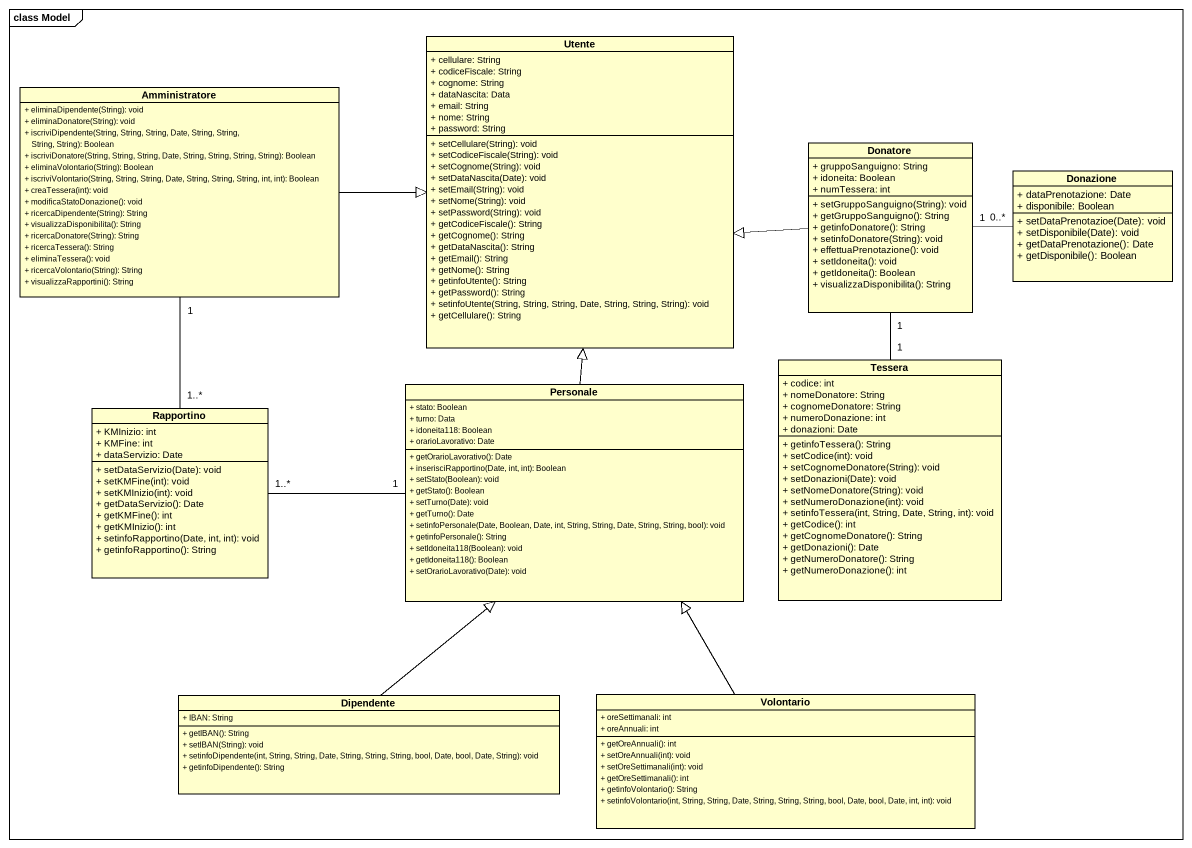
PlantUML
@startuml
mainframe class Model
hide circle
hide empty members
skinparam classAttributeIconSize 0
class Utente {
  + cellulare: String
  + codiceFiscale: String
  + cognome: String
  + dataNascita: Data
  + email: String
  + nome: String
  + password: String
  + setCellulare(String): void
  + setCodiceFiscale(String): void
  + setCognome(String): void
  + setDataNascita(Date): void
  + setEmail(String): void
  + setNome(String): void
  + setPassword(String): void
  + getCodiceFiscale(): String
  + getCognome(): String
  + getDataNascita(): String
  + getEmail(): String
  + getNome(): String
  + getinfoUtente(): String
  + getPassword(): String
  + setinfoUtente(String, String, String, Date, String, String, String): void
  + getCellulare(): String
}
class Amministratore {
  + eliminaDipendente(String): void
  + eliminaDonatore(String): void
  + iscriviDipendente(String, String, String, Date, String, String, String, String): Boolean
  + iscriviDonatore(String, String, String, Date, String, String, String, String): Boolean
  + eliminaVolontario(String): Boolean
  + iscriviVolontario(String, String, String, Date, String, String, String, int, int): Boolean
  + creaTessera(int): void
  + modificaStatoDonazione(): void
  + ricercaDipendente(String): String
  + visualizzaDisponibilita(): String
  + ricercaDonatore(String): String
  + ricercaTessera(): String
  + eliminaTessera(): void
  + ricercaVolontario(String): String
  + visualizzaRapportini(): String
}
class Donatore {
  + gruppoSanguigno: String
  + idoneita: Boolean
  + numTessera: int
  + setGruppoSanguigno(String): void
  + getGruppoSanguigno(): String
  + getinfoDonatore(): String
  + setinfoDonatore(String): void
  + effettuaPrenotazione(): void
  + setIdoneita(): void
  + getIdoneita(): Boolean
  + visualizzaDisponibilita(): String
}
class Donazione {
  + dataPrenotazione: Date
  + disponibile: Boolean
  + setDataPrenotazioe(Date): void
  + setDisponibile(Date): void
  + getDataPrenotazione(): Date
  + getDisponibile(): Boolean
}
class Personale {
  + stato: Boolean
  + turno: Data
  + idoneita118: Boolean
  + orarioLavorativo: Date
  + getOrarioLavorativo(): Date
  + inserisciRapportino(Date, int, int): Boolean
  + setStato(Boolean): void
  + getStato(): Boolean
  + setTurno(Date): void
  + getTurno(): Date
  + setinfoPersonale(Date, Boolean, Date, int, String, String, Date, String, String, bool): void
  + getinfoPersonale(): String
  + setIdoneita118(Boolean): void
  + getIdoneita118(): Boolean
  + setOrarioLavorativo(Date): void
}
class Tessera {
  + codice: int
  + nomeDonatore: String
  + cognomeDonatore: String
  + numeroDonazione: int
  + donazioni: Date
  + getinfoTessera(): String
  + setCodice(int): void
  + setCognomeDonatore(String): void
  + setDonazioni(Date): void
  + setNomeDonatore(String): void
  + setNumeroDonazione(int): void
  + setinfoTessera(int, String, Date, String, int): void
  + getCodice(): int
  + getCognomeDonatore(): String
  + getDonazioni(): Date
  + getNumeroDonatore(): String
  + getNumeroDonazione(): int
}
class Rapportino {
  + KMInizio: int
  + KMFine: int
  + dataServizio: Date
  + setDataServizio(Date): void
  + setKMFine(int): void
  + setKMInizio(int): void
  + getDataServizio(): Date
  + getKMFine(): int
  + getKMInizio(): int
  + setinfoRapportino(Date, int, int): void
  + getinfoRapportino(): String
}
class Dipendente {
  + IBAN: String
  + getIBAN(): String
  + setIBAN(String): void
  + setinfoDipendente(int, String, String, Date, String, String, String, bool, Date, bool, Date, String): void
  + getinfoDipendente(): String
}
class Volontario {
  + oreSettimanali: int
  + oreAnnuali: int
  + getOreAnnuali(): int
  + setOreAnnuali(int): void
  + setOreSettimanali(int): void
  + getOreSettimanali(): int
  + getinfoVolontario(): String
  + setinfoVolontario(int, String, String, Date, String, String, String, bool, Date, bool, Date, int, int): void
}
Amministratore -right-|> Utente
Donatore -left-|> Utente
Donatore "1" -- "1" Tessera
Donazione "0..*" -left- "1" Donatore
Personale -up-|> Utente
Rapportino "1..*" -up- "1" Amministratore
Rapportino "1..*" -right- "1" Personale
Dipendente -up-|> Personale
Volontario -up-|> Personale
@enduml
